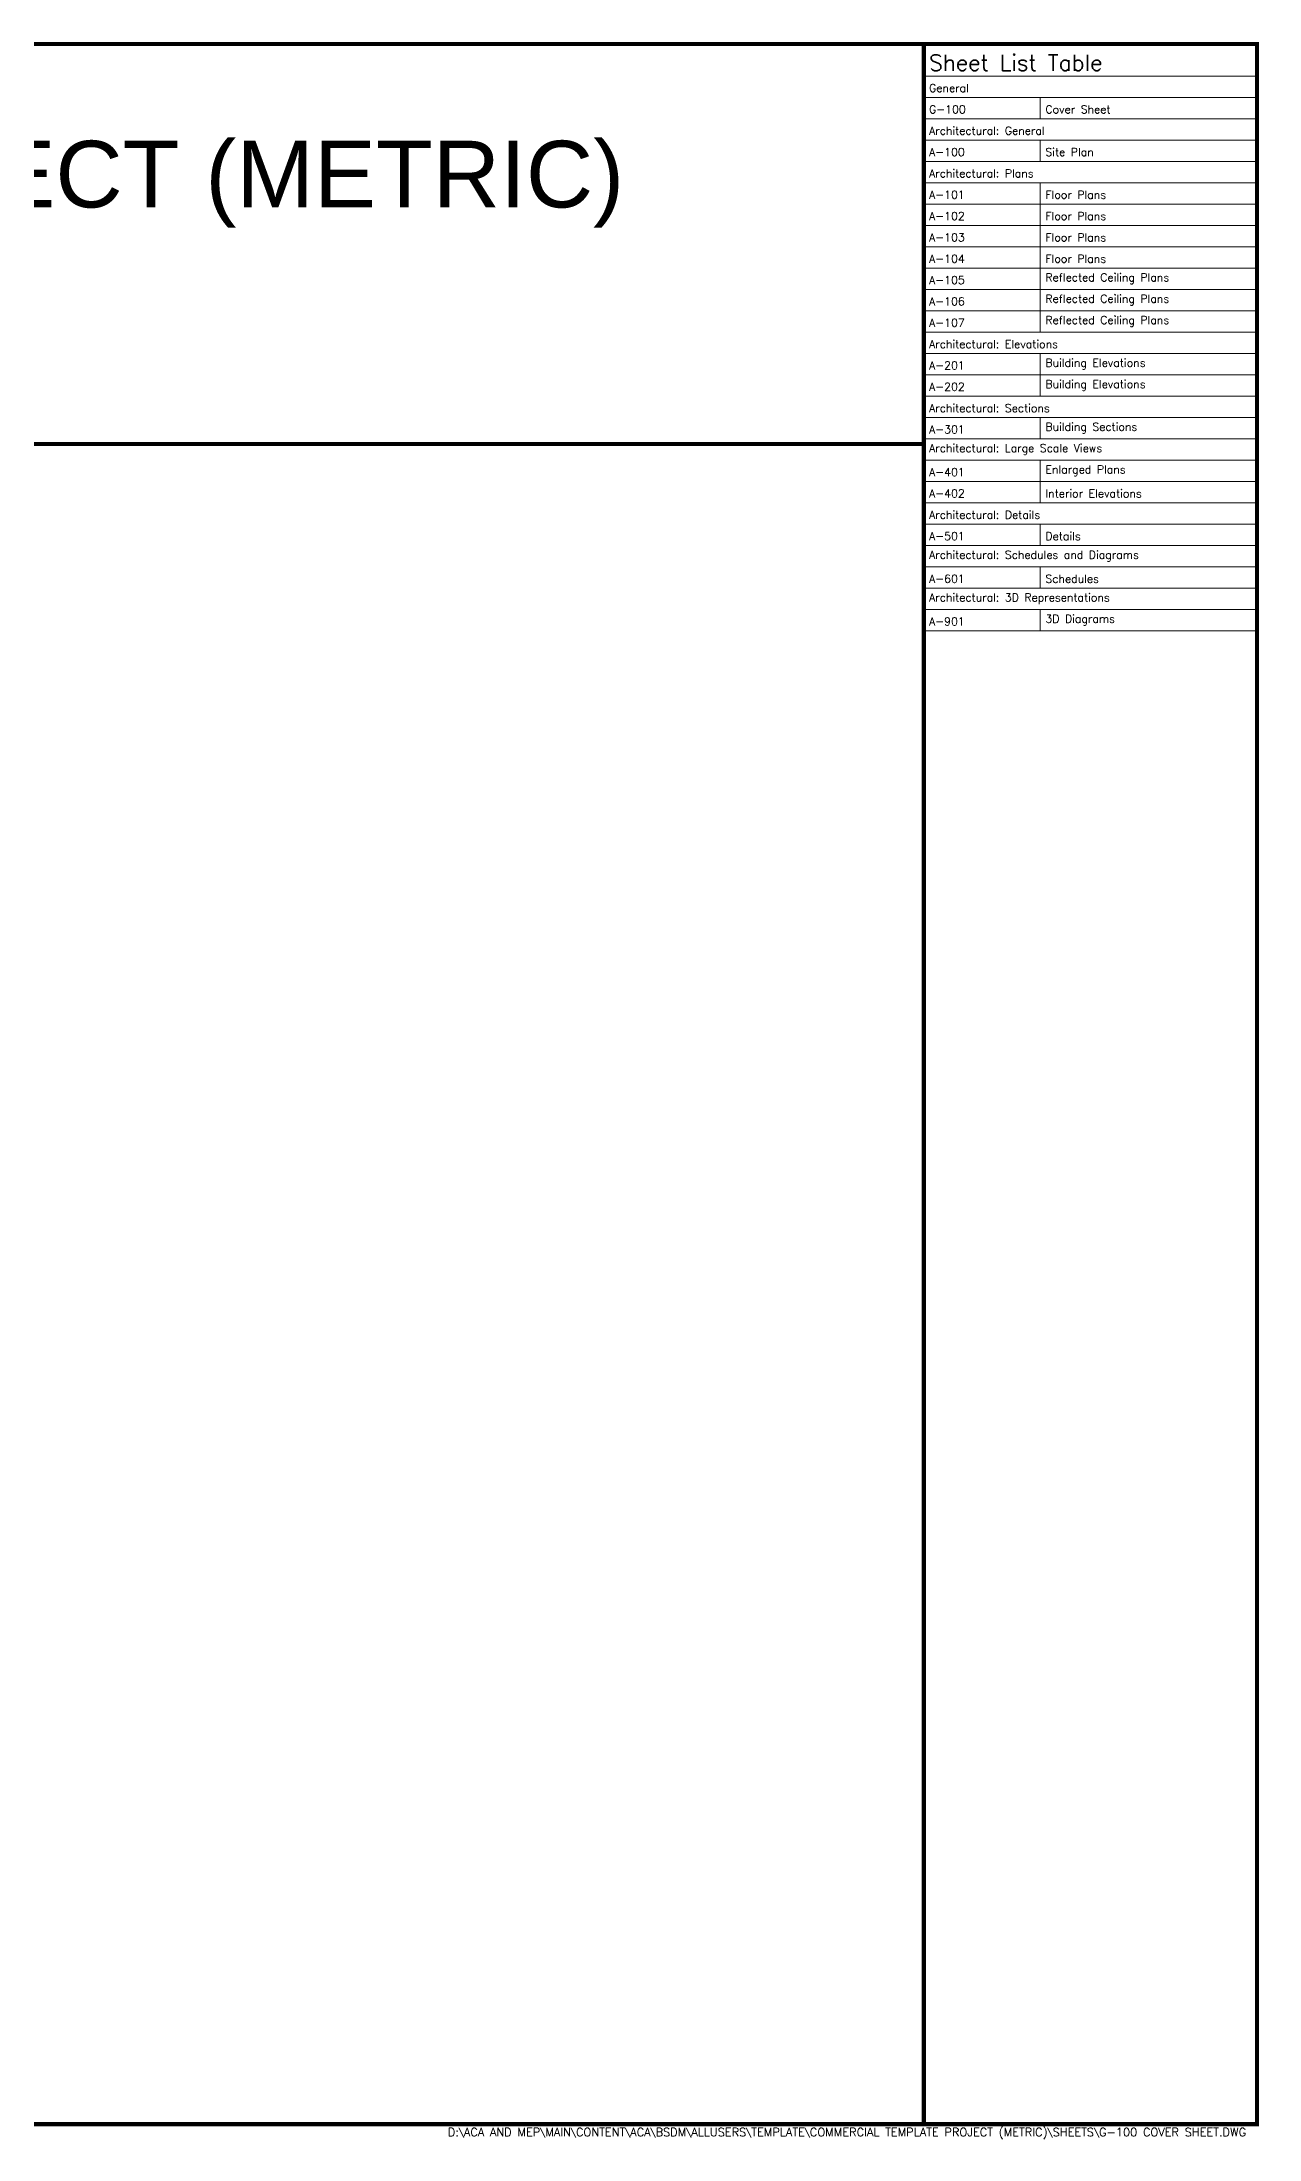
# Paper-space layout 'G-100 Cover Sheet' of a CAD drawing. Header units: millimetres. Extents: x 0 to 1122, y 0 to 786.
# Drawn here: x 665 to 1122, y 0 to 786 of the extents above; entities that cross this region are included whole.
import ezdxf

# ---------------------------------------------------------------- set-up
doc = ezdxf.new("R2010")
doc.units = ezdxf.units.MM
doc.header["$LTSCALE"] = 0.5
doc.layers.add('A-Anno-Titl', color=233, linetype='Continuous', lineweight=50)
doc.layers.add('A-Anno-Titl-Otln', color=236, linetype='Continuous', lineweight=140)
doc.styles.add('RomanS', font='romans.shx')
doc.styles.add('Schedule-Header', font='arial.ttf')

# ---------------------------------------------------------------- blocks, each defined once
blk = doc.blocks.new('*T3')
at = {"layer": 'Defpoints', "color": 8, "lineweight": 0}
for p, q in [((0, 0), (125, 0)), ((0, 0), (0, -220)), ((0, 0), (0, 0)), ((125, 0), (125, -220)), ((0, -12), (125, -12)), ((0, -20), (125, -20)), ((43.64, -20), (43.64, -28)), ((0, -28), (125, -28)), ((0, -36), (125, -36)), ((43.64, -36), (43.64, -44)), ((0, -44), (125, -44)), ((0, -52), (125, -52)), ((43.64, -52), (43.64, -108)), ((0, -60), (125, -60)), ((0, -68), (125, -68)), ((0, -76), (125, -76)), ((0, -84), (125, -84)), ((0, -92), (125, -92)), ((0, -100), (125, -100)), ((0, -108), (125, -108)), ((0, -116), (125, -116)), ((43.64, -116), (43.64, -132)), ((0, -124), (125, -124)), ((0, -132), (125, -132)), ((0, -140), (125, -140)), ((43.64, -140), (43.64, -148)), ((0, -148), (125, -148)), ((0, -156), (125, -156)), ((43.64, -156), (43.64, -172)), ((0, -164), (125, -164)), ((0, -172), (125, -172)), ((0, -180), (125, -180)), ((43.64, -180), (43.64, -188)), ((0, -188), (125, -188)), ((0, -196), (125, -196)), ((43.64, -196), (43.64, -204)), ((0, -204), (125, -204)), ((0, -212), (125, -212)), ((43.64, -212), (43.64, -220)), ((0, -220), (125, -220))]:
    blk.add_line(p, q, dxfattribs=at)
at = {"color": 0, "attachment_point": 7, "style": 'RomanS'}
for s, insert, char_height, width in [('Sheet List Table', (2, -10), 6, 121), ('General', (2, -18), 3, 121), ('G-100', (2, -26), 3, 39.6429), ('Cover Sheet', (45.64, -26), 3, 77.3571), ('Architectural: General', (2, -34), 3, 121), ('A-100', (2, -42), 3, 39.6429), ('Site Plan', (45.64, -42), 3, 77.3571), ('Architectural: Plans', (2, -50), 3, 121), ('A-101', (2, -58), 3, 39.6429), ('Floor Plans', (45.64, -58), 3, 77.3571), ('A-102', (2, -66), 3, 39.6429), ('Floor Plans', (45.64, -66), 3, 77.3571), ('A-103', (2, -74), 3, 39.6429), ('Floor Plans', (45.64, -74), 3, 77.3571), ('A-104', (2, -82), 3, 39.6429), ('Floor Plans', (45.64, -82), 3, 77.3571), ('Reflected Ceiling Plans', (45.64, -90), 3, 77.3571), ('A-105', (2, -90), 3, 39.6429), ('Reflected Ceiling Plans', (45.64, -98), 3, 77.3571), ('A-106', (2, -98), 3, 39.6429), ('Reflected Ceiling Plans', (45.64, -106), 3, 77.3571), ('A-107', (2, -106), 3, 39.6429), ('Architectural: Elevations', (2, -114), 3, 121), ('Building Elevations', (45.64, -122), 3, 77.3571), ('A-201', (2, -122), 3, 39.6429), ('A-202', (2, -130), 3, 39.6429), ('Building Elevations', (45.64, -130), 3, 77.3571), ('Architectural: Sections', (2, -138), 3, 121), ('A-301', (2, -146), 3, 39.6429), ('Building Sections', (45.64, -146), 3, 77.3571), ('Architectural: Large Scale Views', (2, -154), 3, 121), ('A-401', (2, -162), 3, 39.6429), ('Enlarged Plans', (45.64, -162), 3, 77.3571), ('A-402', (2, -170), 3, 39.6429), ('Interior Elevations', (45.64, -170), 3, 77.3571), ('Architectural: Details', (2, -178), 3, 121), ('A-501', (2, -186), 3, 39.6429), ('Details', (45.64, -186), 3, 77.3571), ('Architectural: Schedules and Diagrams', (2, -194), 3, 121), ('A-601', (2, -202), 3, 39.6429), ('Schedules', (45.64, -202), 3, 77.3571), ('Architectural: 3D Representations', (2, -210), 3, 121), ('A-901', (2, -218), 3, 39.6429), ('3D Diagrams', (45.64, -218), 3, 77.3571)]:
    blk.add_mtext(s, dxfattribs=dict(at, insert=insert, char_height=char_height, width=width))

psp = doc.layouts.new('G-100 Cover Sheet')

# ---------------------------------------------------------------- linework, layer by layer
at = {"const_width": 1.56}
for points in [[(995.78, 5.58), (995.78, 785.58)], [(995.78, 635.58), (0.78, 635.58)]]:
    psp.add_lwpolyline(points, dxfattribs=at)
at = {"layer": 'A-Anno-Titl-Otln', "const_width": 1.56}
psp.add_lwpolyline([(0.78, 5.58), (1120.78, 5.58), (1120.78, 785.58), (0.78, 785.58)], close=True, dxfattribs=at)

# ---------------------------------------------------------------- block references
psp.add_blockref('*T3', (995.78, 785.58))

# ---------------------------------------------------------------- texts
at = {"layer": 'A-Anno-Titl'}
for s, insert, char_height, width, attachment_point, style in [('COMMERCIAL TEMPLATE PROJECT (METRIC)', (498.28, 749.3), 25, 995, 2, 'Schedule-Header'), ('D:\\\\ACA AND MEP\\\\MAIN\\\\CONTENT\\\\ACA\\\\BSDM\\\\ALLUSERS\\\\TEMPLATE\\\\COMMERCIAL TEMPLATE PROJECT (METRIC)\\\\SHEETS\\\\G-100 COVER SHEET.DWG', (1116.7, 0), 3.125, 645.9406, 9, 'RomanS')]:
    psp.add_mtext(s, dxfattribs=dict(at, insert=insert, char_height=char_height, width=width, attachment_point=attachment_point, style=style))

doc.saveas('drawing.dxf')
